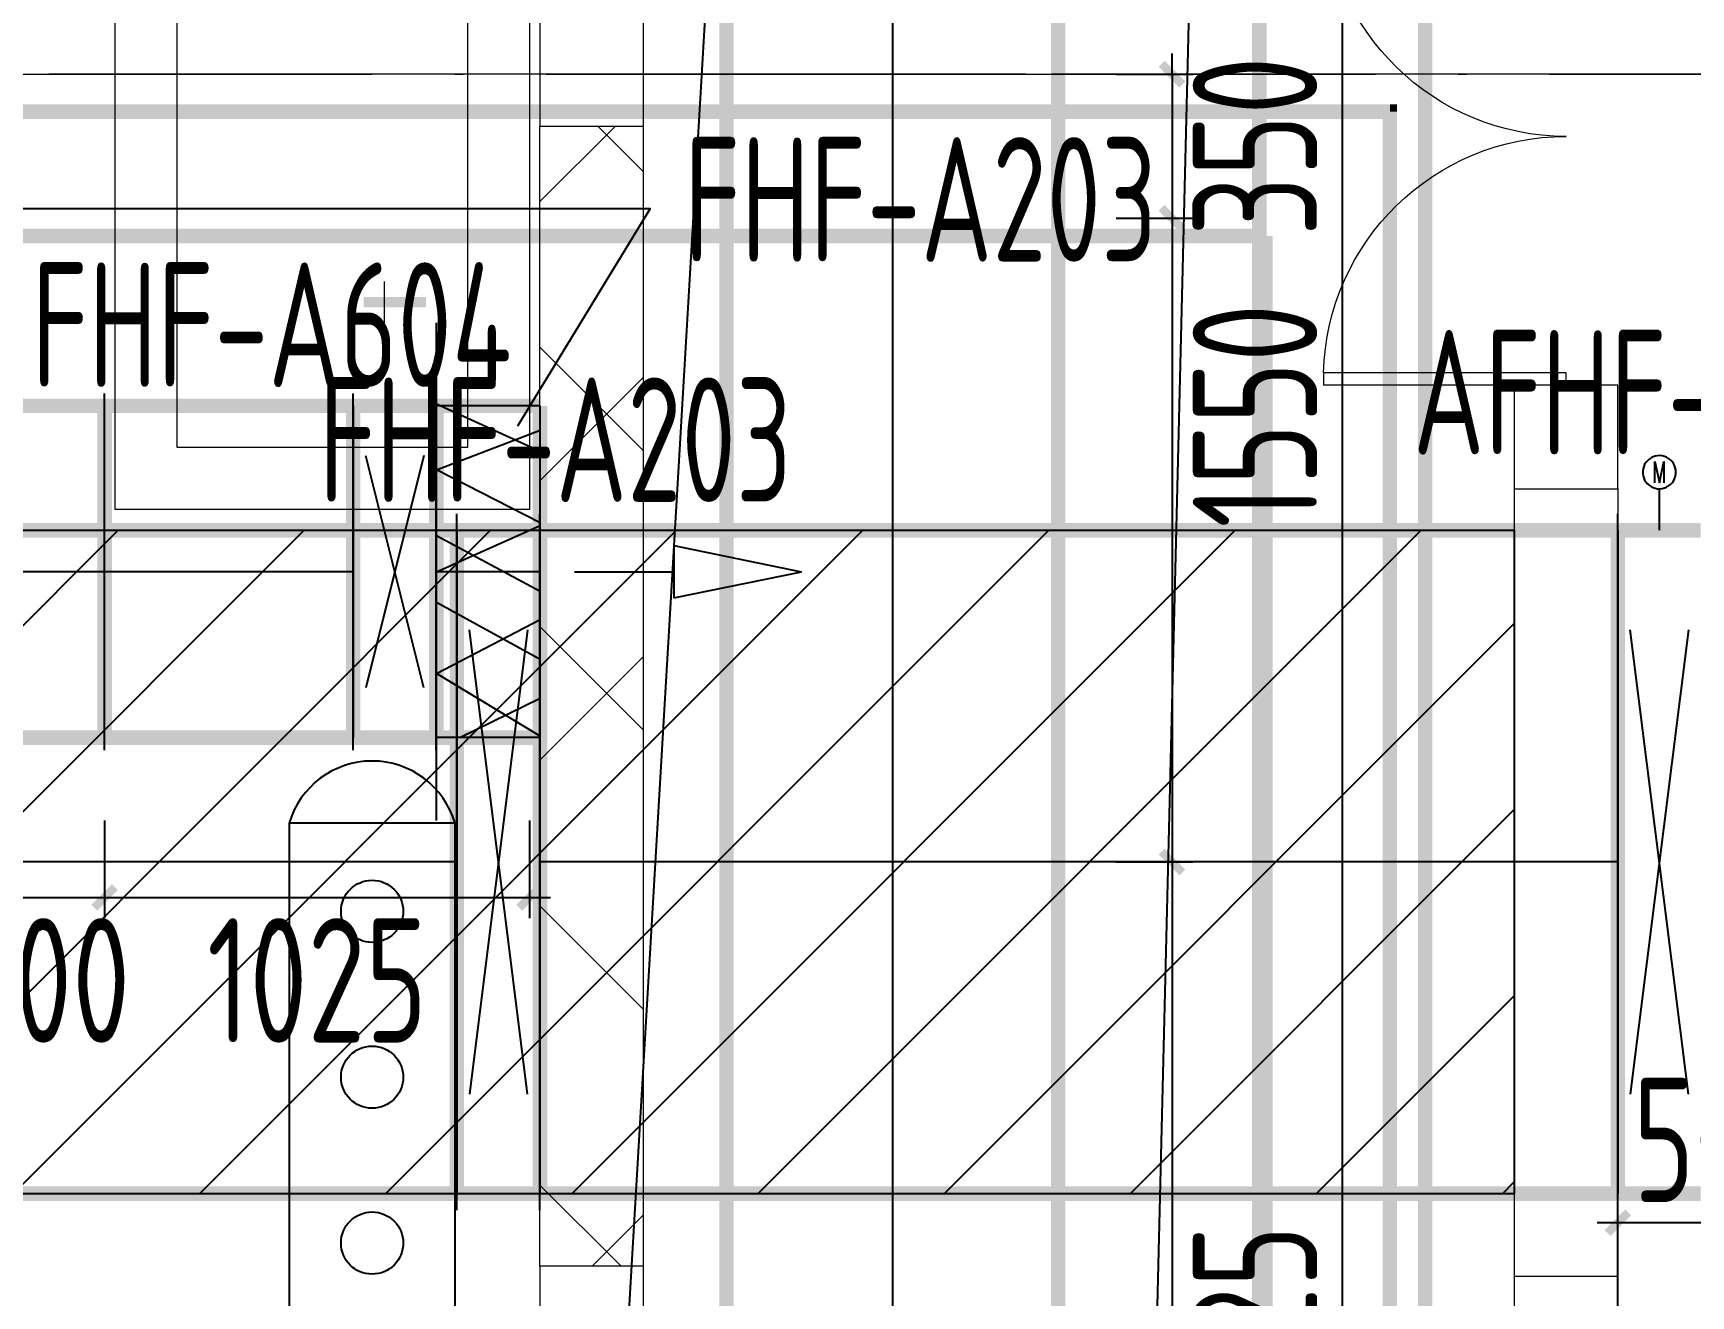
# Model space of a CAD drawing. Extents: x 4 to 13611208, y -605838 to 574722.
# Drawn here: x 13259200 to 13263198, y 201613 to 204658 of the extents above; entities that cross this region are included whole.
import ezdxf

# ---------------------------------------------------------------- set-up
doc = ezdxf.new("R2010")
doc.units = 0
doc.header["$LTSCALE"] = 1000
doc.header["$MEASUREMENT"] = 0
doc.linetypes.add('CENTER2', pattern=[28.575, 19.05, -3.175, 3.175, -3.175])
doc.linetypes.add('DOTE', pattern=[2.42, 2, -0.2, 0.02, -0.2])
doc.layers.add('0标记', color=1, linetype='Continuous', plot=False)
for name, color, linetype in [('DUCT-K-P标注', 7, 'Continuous'), ('DUCT-K-S中心线', 5, 'CENTER2'), ('DUCT-K-S法兰', 2, 'Continuous'), ('DUCT-K-S管', 40, 'Continuous'), ('DUCT-K-S管端线', 4, 'Continuous'), ('DUCT-K-S阀门', 7, 'Continuous'), ('DUCT-X-P标注', 7, 'Continuous'), ('DUCT-X-S中心线', 5, 'CENTER2'), ('DUCT-X-S标注', 7, 'Continuous'), ('DUCT-X-S法兰', 4, 'Continuous'), ('DUCT-X-S管', 3, 'Continuous'), ('DUCT-X-S管端线', 4, 'Continuous'), ('DUCT-X-S阀门', 7, 'Continuous'), ('DUCT-X-S风口', 7, 'Continuous'), ('DUCT-X-YP中心线', 5, 'CENTER2'), ('DUCT-X-YP管', 31, 'Continuous'), ('VRV-标注', 7, 'Continuous'), ('VRV-管线', 70, 'Continuous')]:
    doc.layers.add(name, color=color, linetype=linetype)
doc.layers.add('SXT-设备', color=1, linetype='Continuous', lineweight=25)
doc.layers.add('建筑底图', color=8, linetype='Continuous', lineweight=13)
doc.styles.add('67', font='gbenor.shx', dxfattribs={"width": 0.7, "bigfont": 'hztxt.shx'})
doc.styles.add('du', font='gbenor.shx', dxfattribs={"width": 0.8, "bigfont": 'hztxt.shx'})
doc.dimstyles.new('67', dxfattribs={"dimscale": 100, "dimtxt": 3, "dimasz": 0.5, "dimexe": 0.5, "dimexo": 2, "dimgap": 0.5, "dimtad": 2, "dimdec": 0, "dimrnd": 5, "dimzin": 0, "dimdsep": 46, "dimtxsty": 'du', "dimblk": 'ARCHTICK', "dimcen": 0, "dimdle": 0.5, "dimclrd": 256, "dimclre": 256, "dimclrt": 256, "dimazin": 0, "dimtfac": 1, "dimtdec": 0, "dimtix": 1, "dimtmove": 2, "dimatfit": 3, "dimfxl": 100, "dimtolj": 1, "dimtzin": 0, "dimlwd": -1, "dimlwe": -1, "dimarcsym": 0})

# ---------------------------------------------------------------- blocks, each defined once
blk = doc.blocks.new('杨春湖给排水平面图-水嘴')
blk.add_line((50, 100), (-50, 100))
at = {"const_width": 25}
blk.add_lwpolyline([(0, 0), (0, 150)], dxfattribs=at)
blk = doc.blocks.new('_FZH')
blk.add_lwpolyline([(-0.5, -0.5), (0.5, -0.5), (0.5, 0.5), (-0.5, 0.5)], close=True)
blk = doc.blocks.new('$DorLib2D$00000002')
for p, q in [((-0.5, 0), (-0.5, 0.4875)), ((-0.475, 0.4875), (-0.5, 0.4875)), ((-0.475, 0), (-0.475, 0.4875)), ((0.475, 0), (0.475, 0.4875)), ((0.475, 0.4875), (0.5, 0.4875)), ((0.5, 0), (0.5, 0.4875)), ((-0.5, 0), (-0.475, 0)), ((0.5, 0), (0.475, 0))]:
    blk.add_line(p, q)
at = {"lineweight": 13}
for centre, start, end in [((-0.4875, 0), 0, 88.5307), ((0.4875, 0), 91.4693, 180)]:
    blk.add_arc(centre, 0.4875, start, end, dxfattribs=at)
blk = doc.blocks.new('fextfe')
at = {"layer": 'DUCT-X-P标注', "style": '67', "width": 0.75}
blk.add_attdef('FHF-A201', (1930390.6, -201817.9), '', height=300, dxfattribs=at)
blk = doc.blocks.new('集水器')
for points in [[(90, 200), (0, 200), (0, -200), (515, -200)], [(0, -200), (2450, -200), (2450, 200), (0, 200)]]:
    blk.add_lwpolyline(points)
for centre in [(212.5, 0), (612.5, 0), (1012.5, 0), (1437.5, 0), (1837.5, 0), (2237.5, 0)]:
    blk.add_circle(centre, 75)
for centre, start, end in [((58.3, 0), 106.2602, 253.7398), ((2391.7, 0), 286.2602, 73.7398)]:
    blk.add_arc(centre, 208.3, start, end)
blk = doc.blocks.new('_ArchTick')
at = {"color": 0, "linetype": 'ByBlock', "const_width": 0.4}
blk.add_lwpolyline([(-0.5, -0.5), (0.5, 0.5)], dxfattribs=at)
blk = doc.blocks.new('*D929')
at = {"layer": 'DUCT-K-S阀门', "transparency": 16777216}
for p, q in [((13261947, 204559.5), (13261947, 204609.5)), ((13261812.5, 204559.5), (13261997, 204559.5)), ((13261947, 204559.5), (13261947, 204211.9)), ((13261812.5, 204211.9), (13261997, 204211.9)), ((13261947, 204211.9), (13261947, 204161.9))]:
    blk.add_line(p, q, dxfattribs=at)
at = {"layer": 'DUCT-K-S阀门', "transparency": 16777216, "xscale": 50, "yscale": 50, "zscale": 50}
for p, rotation in [((13261947, 204559.5), 270), ((13261947, 204211.9), 90)]:
    blk.add_blockref('_ArchTick', p, dxfattribs=dict(at, rotation=rotation))
at = {"layer": 'DUCT-K-S阀门', "transparency": 16777216, "insert": (13262147, 204385.7), "char_height": 300, "attachment_point": 5, "rotation": 90, "style": 'du'}
blk.add_mtext('\\A1;350', dxfattribs=at)
blk = doc.blocks.new('*D930')
at = {"layer": 'DUCT-K-S阀门', "transparency": 16777216}
for p, q in [((13261947, 204261.9), (13261947, 202609.5)), ((13261812.5, 204211.9), (13261997, 204211.9)), ((13261812.5, 202659.5), (13261997, 202659.5))]:
    blk.add_line(p, q, dxfattribs=at)
at = {"layer": 'DUCT-K-S阀门', "transparency": 16777216, "xscale": 50, "yscale": 50, "zscale": 50}
for p, rotation in [((13261947, 204211.9), 90), ((13261947, 202659.5), 270)]:
    blk.add_blockref('_ArchTick', p, dxfattribs=dict(at, rotation=rotation))
at = {"layer": 'DUCT-K-S阀门', "transparency": 16777216, "insert": (13262147, 203735.7), "char_height": 300, "attachment_point": 5, "rotation": 90, "style": 'du'}
blk.add_mtext('\\A1;1550', dxfattribs=at)
blk = doc.blocks.new('*D931')
at = {"layer": 'DUCT-K-S阀门', "transparency": 16777216}
for p, q in [((13261947, 202709.5), (13261947, 200284.7)), ((13261812.5, 202659.5), (13261997, 202659.5)), ((13261812.5, 200334.7), (13261997, 200334.7))]:
    blk.add_line(p, q, dxfattribs=at)
at = {"layer": 'DUCT-K-S阀门', "transparency": 16777216, "xscale": 50, "yscale": 50, "zscale": 50}
for p, rotation in [((13261947, 202659.5), 90), ((13261947, 200334.7), 270)]:
    blk.add_blockref('_ArchTick', p, dxfattribs=dict(at, rotation=rotation))
at = {"layer": 'DUCT-K-S阀门', "transparency": 16777216, "insert": (13262147, 201497.1), "char_height": 300, "attachment_point": 5, "rotation": 90, "style": 'du'}
blk.add_mtext('\\A1;2325', dxfattribs=at)
blk = doc.blocks.new('*D1897')
at = {"layer": 'DUCT-X-S标注', "transparency": 16777216}
for p, q in [((13259072.1, 202759.5), (13259072.1, 202524)), ((13259372.4, 202759.5), (13259372.4, 202524)), ((13259072.1, 202574), (13259022.1, 202574)), ((13259072.1, 202574), (13259372.4, 202574)), ((13259372.4, 202574), (13259422.4, 202574))]:
    blk.add_line(p, q, dxfattribs=at)
at = {"layer": 'DUCT-X-S标注', "transparency": 16777216, "xscale": 50, "yscale": 50, "zscale": 50}
blk.add_blockref('_ArchTick', (13259072.1, 202574), dxfattribs=at)
at = {"layer": 'DUCT-X-S标注', "transparency": 16777216, "xscale": 50, "yscale": 50, "zscale": 50, "rotation": 180}
blk.add_blockref('_ArchTick', (13259372.4, 202574), dxfattribs=at)
at = {"layer": 'DUCT-X-S标注', "transparency": 16777216, "insert": (13259222.2, 202374), "char_height": 300, "attachment_point": 5, "style": 'du'}
blk.add_mtext('\\A1;300', dxfattribs=at)
blk = doc.blocks.new('*D1898')
at = {"layer": 'DUCT-X-S标注', "transparency": 16777216}
for p, q in [((13259372.4, 202759.5), (13259372.4, 202524)), ((13260397.4, 202759.5), (13260397.4, 202524)), ((13259322.4, 202574), (13260447.4, 202574))]:
    blk.add_line(p, q, dxfattribs=at)
at = {"layer": 'DUCT-X-S标注', "transparency": 16777216, "xscale": 50, "yscale": 50, "zscale": 50, "rotation": 180}
blk.add_blockref('_ArchTick', (13259372.4, 202574), dxfattribs=at)
at = {"layer": 'DUCT-X-S标注', "transparency": 16777216, "xscale": 50, "yscale": 50, "zscale": 50}
blk.add_blockref('_ArchTick', (13260397.4, 202574), dxfattribs=at)
at = {"layer": 'DUCT-X-S标注', "transparency": 16777216, "insert": (13259884.9, 202374), "char_height": 300, "attachment_point": 5, "style": 'du'}
blk.add_mtext('\\A1;1025', dxfattribs=at)
blk = doc.blocks.new('*D1928')
at = {"layer": 'VRV-标注', "transparency": 16777216}
for p, q in [((13263022.4, 201009.5), (13263022.4, 201839.6)), ((13263524.5, 201009.5), (13263524.5, 201839.6)), ((13263574.5, 201789.6), (13262972.4, 201789.6))]:
    blk.add_line(p, q, dxfattribs=at)
at = {"layer": 'VRV-标注', "transparency": 16777216, "xscale": 50, "yscale": 50, "zscale": 50, "rotation": 180}
blk.add_blockref('_ArchTick', (13263022.4, 201789.6), dxfattribs=at)
at = {"layer": 'VRV-标注', "transparency": 16777216, "xscale": 50, "yscale": 50, "zscale": 50}
blk.add_blockref('_ArchTick', (13263524.5, 201789.6), dxfattribs=at)
at = {"layer": 'VRV-标注', "transparency": 16777216, "insert": (13263273.4, 201989.6), "char_height": 300, "attachment_point": 5, "style": 'du'}
blk.add_mtext('\\A1;500', dxfattribs=at)
blk = doc.blocks.new('$风口$00000155')
for p, q in [((150, 300), (150, -300)), ((0, 200), (150, 200)), ((116.2, 200), (0, 152.5)), ((0, 200), (0, -200)), ((0, 198.1), (150, 122.6)), ((150, 122.6), (0, 57.5)), ((0, 105.7), (150, 37)), ((-193.6, 31.5), (-378.4, 0)), ((-193.6, -31.5), (-193.6, 31.5)), ((0, 23.8), (150, -43.5)), ((-50, 0), (-193.6, 0)), ((150, 0), (0, -55.7)), ((-193.6, -31.5), (-378.4, 0)), ((0, -58.8), (150, -122.7)), ((150, -122.7), (0, -170.9)), ((0, -145.2), (150, -202.1)), ((0, -200), (150, -200))]:
    blk.add_line(p, q)

msp = doc.modelspace()

# ---------------------------------------------------------------- hatches: boundary and pattern name
at = {"layer": 'DUCT-K-S管'}
h = msp.add_hatch(dxfattribs=at)
h.set_pattern_fill('ANSI31', color=8, scale=200)
h.set_pattern_definition([(45, (0, 0), (-224.506403, 224.506403), [])])
h.paths.add_polyline_path([(13258222, 203459.5), (13262772.4, 203459.5), (13262772.4, 201859.5), (13258222, 201859.5)])
at = {"layer": 'VRV-管线', "linetype": 'Continuous'}
for points in [[(13262472.4, 204469.2), (13262489.9, 204469.2), (13262489.9, 204486.7)], [(13262472.4, 204469.2), (13262472.4, 204486.7), (13262489.9, 204486.7)]]:
    msp.add_hatch(color=256, dxfattribs=at).paths.add_polyline_path(points)
at = {"layer": '建筑底图'}
h = msp.add_hatch(dxfattribs=at)
h.set_pattern_fill('ANSI37', color=8, scale=300, style=0)
h.set_pattern_definition([(45, (0, 0), (-336.759605, 336.759605), []), (135, (0, 0), (-336.759605, -336.759605), [])])
h.paths.add_polyline_path([(13260672.4, 204434.5), (13260422.4, 204434.5), (13260422.4, 201684.5), (13260672.4, 201684.5)])

# ---------------------------------------------------------------- linework, layer by layer
at = {"layer": '0标记'}
for points in [[(13260275.3, 195415.6), (13262812.1, 238538.4)], [(13263991.4, 186314.9), (13262812.1, 238538.4), (13261754.1, 195134.6)]]:
    msp.add_lwpolyline(points, dxfattribs=at)
at = {"layer": 'DUCT-K-S中心线'}
for p, q in [((13260222, 202659.5), (13257424, 202659.5)), ((13263022.2, 202659.5), (13260422.4, 202659.5))]:
    msp.add_line(p, q, dxfattribs=at)
at = {"layer": 'DUCT-K-S法兰'}
for p, q in [((13260222.1, 201819.5), (13260222.1, 203499.5)), ((13260422.3, 201819.5), (13260422.3, 203499.5)), ((13263022.3, 201819.5), (13263022.3, 203499.5))]:
    msp.add_line(p, q, dxfattribs=at)
at = {"layer": 'DUCT-K-S法兰', "color": 18, "true_color": 0x000000}
for p in [(13260222, 202659.5, 4400), (13260222.2, 202659.5, 4400), (13260422.2, 202659.5, 4400), (13260422.4, 202659.5, 4400), (13263022.2, 202659.5, 4400), (13263022.4, 202659.5, 4400)]:
    msp.add_point(p, dxfattribs=at)
at = {"layer": 'DUCT-K-S管', "const_width": 35}
for points in [[(13260222, 203459.5), (13257424, 203459.5)], [(13260222, 201859.5), (13260222, 203459.5)], [(13260222.2, 203459.5), (13260422.2, 203459.5)], [(13263022.2, 203459.5), (13260422.4, 203459.5)], [(13260422.4, 203459.5), (13260422.4, 201859.5)], [(13263022.2, 201859.5), (13263022.2, 203459.5)], [(13263022.4, 203459.5), (13263222.4, 203459.5)], [(13257424, 201859.5), (13260222, 201859.5)], [(13260422.2, 201859.5), (13260222.2, 201859.5)], [(13260422.4, 201859.5), (13263022.2, 201859.5)], [(13263222.4, 201859.5), (13263022.4, 201859.5)]]:
    msp.add_lwpolyline(points, dxfattribs=at)
at = {"layer": 'DUCT-K-S管', "color": 8, "elevation": 4400}
msp.add_lwpolyline([(13258222, 203459.5), (13262772.4, 203459.5), (13262772.4, 201859.5), (13258222, 201859.5)], close=True, dxfattribs=at)
at = {"layer": 'DUCT-K-S管端线'}
for p, q in [((13260222.2, 203459.5), (13260222.2, 201859.5)), ((13260422.2, 203459.5), (13260422.2, 201859.5)), ((13263022.4, 203459.5), (13263022.4, 201859.5))]:
    msp.add_line(p, q, dxfattribs=at)
at = {"layer": 'DUCT-K-S阀门'}
for p, q in [((13263083.2, 203607.8), (13263082.5, 203602.3)), ((13263082.5, 203602.3), (13263082.5, 203596.7)), ((13263084.8, 203613.2), (13263083.2, 203607.8)), ((13263087, 203618.3), (13263084.8, 203613.2)), ((13263090, 203623), (13263087, 203618.3)), ((13263093.6, 203627.3), (13263090, 203623)), ((13263097.7, 203631), (13263093.6, 203627.3)), ((13263102.4, 203634.2), (13263097.7, 203631)), ((13263107.4, 203636.6), (13263102.4, 203634.2)), ((13263112.7, 203638.3), (13263107.4, 203636.6)), ((13263111.4, 203625.1), (13263122.4, 203574)), ((13263111.4, 203574), (13263111.4, 203625.1)), ((13263118.2, 203639.3), (13263112.7, 203638.3)), ((13263123.8, 203639.5), (13263118.2, 203639.3)), ((13263122.4, 203574), (13263133.3, 203625)), ((13263129.3, 203638.9), (13263123.8, 203639.5)), ((13263134.7, 203637.6), (13263129.3, 203638.9)), ((13263133.3, 203625), (13263133.3, 203574)), ((13263139.9, 203635.5), (13263134.7, 203637.6)), ((13263144.7, 203632.7), (13263139.9, 203635.5)), ((13263149.1, 203629.2), (13263144.7, 203632.7)), ((13263153, 203625.2), (13263149.1, 203629.2)), ((13263156.3, 203620.7), (13263153, 203625.2)), ((13263158.9, 203615.8), (13263156.3, 203620.7)), ((13263160.8, 203610.5), (13263158.9, 203615.8)), ((13263162, 203605.1), (13263160.8, 203610.5)), ((13263162.4, 203599.5), (13263162, 203605.1)), ((13263082.5, 203596.7), (13263083.2, 203591.2)), ((13263083.2, 203591.2), (13263084.8, 203585.8)), ((13263084.8, 203585.8), (13263087, 203580.7)), ((13263087, 203580.7), (13263090, 203576)), ((13263090, 203576), (13263093.6, 203571.7)), ((13263093.6, 203571.7), (13263097.7, 203568)), ((13263097.7, 203568), (13263102.4, 203564.9)), ((13263102.4, 203564.9), (13263107.4, 203562.4)), ((13263107.4, 203562.4), (13263112.7, 203560.7)), ((13263134.7, 203561.5), (13263139.9, 203563.6)), ((13263139.9, 203563.6), (13263144.7, 203566.4)), ((13263144.7, 203566.4), (13263149.1, 203569.8)), ((13263149.1, 203569.8), (13263153, 203573.8)), ((13263153, 203573.8), (13263156.3, 203578.3)), ((13263156.3, 203578.3), (13263158.9, 203583.2)), ((13263158.9, 203583.2), (13263160.8, 203588.5)), ((13263160.8, 203588.5), (13263162, 203593.9)), ((13263162, 203593.9), (13263162.4, 203599.5)), ((13263112.7, 203560.7), (13263118.2, 203559.7)), ((13263118.2, 203559.7), (13263123.8, 203559.5)), ((13263122.4, 203459.5), (13263122.4, 203559.5)), ((13263123.8, 203559.5), (13263129.3, 203560.1)), ((13263129.3, 203560.1), (13263134.7, 203561.5)), ((13260392.2, 202099.7), (13260252.1, 203219.4)), ((13260392.2, 203219.5), (13260252.2, 202099.5)), ((13263192.4, 202099.7), (13263052.3, 203219.4)), ((13263192.4, 203219.5), (13263052.4, 202099.5))]:
    msp.add_line(p, q, dxfattribs=at)
at = {"layer": 'DUCT-X-S中心线'}
for p, q in [((13261272.4, 206629.3), (13261272.4, 199597.2)), ((13259372.2, 203359.5), (13259072.2, 203359.5)), ((13259972, 203359.5), (13259372.4, 203359.5)), ((13260422.4, 203359.5), (13260172.4, 203359.5))]:
    msp.add_line(p, q, dxfattribs=at)
at = {"layer": 'DUCT-X-S标注'}
msp.add_lwpolyline([(13260369.4, 203711.2), (13260688.1, 204234.4), (13258608.4, 204234.4)], dxfattribs=at)
at = {"layer": 'DUCT-X-S法兰'}
for p, q in [((13259372.3, 202929.5), (13259372.3, 203789.5)), ((13259972.1, 202929.5), (13259972.1, 203789.5)), ((13260172.3, 202929.5), (13260172.3, 203789.5))]:
    msp.add_line(p, q, dxfattribs=at)
at = {"layer": 'DUCT-X-S法兰', "color": 18, "true_color": 0x000000}
for p in [(13259372.2, 203359.5, 2800), (13259372.4, 203359.5, 2800), (13259972, 203359.5, 2800), (13259972.2, 203359.5, 2800), (13260172.2, 203359.5, 2800), (13260172.4, 203359.5, 2800)]:
    msp.add_point(p, dxfattribs=at)
at = {"layer": 'DUCT-X-S管', "const_width": 35}
for points in [[(13260872.4, 206629.3), (13260872.4, 199597.2)], [(13261672.4, 199597.2), (13261672.4, 206629.3)], [(13259372.2, 203759.5), (13259072.2, 203759.5)], [(13259972, 203759.5), (13259372.4, 203759.5)], [(13259372.4, 203759.5), (13259372.4, 202959.5)], [(13259972, 202959.5), (13259972, 203759.5)], [(13259972.2, 203759.5), (13260172.2, 203759.5)], [(13260422.4, 203759.5), (13260172.4, 203759.5)], [(13260172.4, 203759.5), (13260172.4, 202959.5)], [(13260422.4, 202959.5), (13260422.4, 203759.5)], [(13259372.2, 202959.5), (13259072.2, 202959.5)], [(13259372.4, 202959.5), (13259972, 202959.5)], [(13260172.2, 202959.5), (13259972.2, 202959.5)], [(13260172.4, 202959.5), (13260422.4, 202959.5)]]:
    msp.add_lwpolyline(points, dxfattribs=at)
at = {"layer": 'DUCT-X-S管', "color": 18, "true_color": 0x000000}
msp.add_point((13259372.2, 203359.5, 2800), dxfattribs=at)
at = {"layer": 'DUCT-X-S管端线'}
for p, q in [((13259372.2, 202959.5), (13259372.2, 203759.5)), ((13259972.2, 203759.5), (13259972.2, 202959.5)), ((13260172.2, 203759.5), (13260172.2, 202959.5))]:
    msp.add_line(p, q, dxfattribs=at)
at = {"layer": 'DUCT-X-S阀门'}
for p, q in [((13260142.2, 203079.6), (13260002.1, 203639.4)), ((13260142.2, 203639.5), (13260002.2, 203079.5))]:
    msp.add_line(p, q, dxfattribs=at)
at = {"layer": 'DUCT-X-YP中心线'}
msp.add_line((13262357.4, 206629.3), (13262357.4, 197109.5), dxfattribs=at)
at = {"layer": 'DUCT-X-YP管', "const_width": 35}
for points in [[(13262157.4, 206629.3), (13262157.4, 197109.5)], [(13262557.4, 197109.5), (13262557.4, 206629.3)]]:
    msp.add_lwpolyline(points, dxfattribs=at)
at = {"layer": 'VRV-管线', "linetype": 'Continuous', "const_width": 35}
for points in [[(13242247.4, 204469.2), (13262472.4, 204469.2)], [(13262472.4, 201518), (13262472.4, 204469.2)], [(13241847.4, 204169.2), (13262172.4, 204169.2)], [(13262172.4, 201518), (13262172.4, 204169.2)]]:
    msp.add_lwpolyline(points, dxfattribs=at)
at = {"layer": '建筑底图', "color": 8, "linetype": 'DOTE'}
for p, q in [((13474197.4, 204559.5), (13119297.4, 204559.5)), ((13273694.5, 204559.5), (13235028, 204559.5)), ((13255597.4, 204559.5), (13264447.4, 204559.5))]:
    msp.add_line(p, q, dxfattribs=at)
at = {"layer": '建筑底图', "color": 8}
for p, q in [((13260422.4, 201684.5), (13260422.4, 204434.5)), ((13260672.4, 201684.5), (13260672.4, 204434.5)), ((13262772.4, 203559.5), (13262772.4, 201659.5)), ((13263022.4, 203559.5), (13263022.4, 201659.5))]:
    msp.add_line(p, q, dxfattribs=at)
for points in [[(13259397.4, 203509.5), (13259397.4, 205209.5), (13260397.4, 205209.5), (13260397.4, 203509.5)], [(13259397.4, 203509.5), (13259397.4, 205209.5), (13260397.4, 205209.5), (13260397.4, 203509.5)], [(13259547.4, 203659.5), (13259547.4, 205059.5), (13260247.4, 205059.5), (13260247.4, 203659.5)], [(13259547.4, 203659.5), (13259547.4, 205059.5), (13260247.4, 205059.5), (13260247.4, 203659.5)]]:
    msp.add_lwpolyline(points, close=True, dxfattribs=at)

# ---------------------------------------------------------------- block references
at = {"layer": 'DUCT-K-P标注'}
msp.add_blockref('fextfe', (11330379.1, 405925.4, 35), dxfattribs=at).add_auto_attribs({'FHF-A201': 'FHF-A203'})
msp.add_blockref('fextfe', (11330379.1, 405925.4, 35), dxfattribs=at).add_auto_attribs({'FHF-A201': 'FHF-A203'})
at = {"layer": 'DUCT-X-S风口', "xscale": 1.666666666666667, "yscale": 2, "rotation": 180}
msp.add_blockref('$风口$00000155', (13260422.6, 203359.5, 3500), dxfattribs=at)
at = {"layer": 'SXT-设备', "rotation": 89.99996915742703}
msp.add_blockref('集水器', (13260017.5, 200303), dxfattribs=at)
at = {"layer": '建筑底图', "color": 8, "rotation": 270}
for name, p, xscale, yscale, zscale in [('$DorLib2D$00000002', (13262897.4, 204409.5), 1200, -1200, 1200), ('_FZH', (13262897.4, 203684.5), 250, 250, 250), ('_FZH', (13262897.4, 201534.5), 250, 250, 250)]:
    msp.add_blockref(name, p, dxfattribs=dict(at, xscale=xscale, yscale=yscale, zscale=zscale))
at = {"layer": '建筑底图', "color": 8, "xscale": 250, "yscale": 250, "zscale": 250}
for p in [(13260547.4, 204559.5), (13260547.4, 201559.5)]:
    msp.add_blockref('_FZH', p, dxfattribs=at)
at = {"layer": '建筑底图', "color": 8, "extrusion": (0, 0, -1), "zscale": -1, "rotation": 270}
msp.add_blockref('杨春湖给排水平面图-水嘴', (-13260147.4, 204009.5), dxfattribs=at)
msp.add_blockref('杨春湖给排水平面图-水嘴', (-13260147.4, 204009.5), dxfattribs=at)

# ---------------------------------------------------------------- texts
at = {"layer": 'DUCT-K-P标注', "style": '67', "width": 0.75}
for s, p in [('AFHF-A201', (13262528.3, 203642.6, 12700)), ('FHF-A203', (13259888.9, 203528, 4400))]:
    msp.add_text(s, height=300, dxfattribs=at).set_placement(p)
at = {"layer": 'DUCT-X-S标注', "style": '67', "width": 0.75}
msp.add_text('FHF-A604', height=300, dxfattribs=at).set_placement((13259196, 203805.5, 4450))

# ---------------------------------------------------------------- dimensions: what is measured, and where the dimension line sits
at = {"layer": 'DUCT-K-S阀门'}
for base, p1, p2, picture, middle in [((13261947, 204211.9), (13261612.5, 204559.5), (13261612.5, 204211.9), '*D929', (13262147, 204385.7)), ((13261947, 200334.7), (13261612.5, 202659.5), (13261612.5, 200334.7), '*D931', (13262147, 201497.1))]:
    dim = msp.add_linear_dim(base=base, p1=p1, p2=p2, angle=90, dimstyle='67', dxfattribs=at)
    dim.commit()
    dim.dimension.update_dxf_attribs({"geometry": picture, "text_midpoint": middle})
dim = msp.add_linear_dim(base=(13261947, 202659.5), p1=(13261612.5, 204211.9), p2=(13261612.5, 202659.5), angle=90, dimstyle='67', dxfattribs=at)
dim.commit()
dim.dimension.update_dxf_attribs({"geometry": '*D930', "text_midpoint": (13262147, 203735.7), "dimtype": 128})
at = {"layer": 'DUCT-X-S标注'}
for base, p1, p2, picture, middle in [((13259372.4, 202574), (13259072.1, 202959.5, 3250), (13259372.4, 202959.5, 2800), '*D1897', (13259222.2, 202374)), ((13260397.4, 202574), (13259372.4, 202959.5, 2800), (13260397.4, 202959.5), '*D1898', (13259884.9, 202374))]:
    dim = msp.add_linear_dim(base=base, p1=p1, p2=p2, dimstyle='67', dxfattribs=at)
    dim.commit()
    dim.dimension.update_dxf_attribs({"geometry": picture, "text_midpoint": middle})
at = {"layer": 'VRV-标注'}
dim = msp.add_linear_dim(base=(13263022.4, 201789.6), p1=(13263524.5, 200809.5), p2=(13263022.4, 200809.5), dimstyle='67', dxfattribs=at)
dim.commit()
dim.dimension.update_dxf_attribs({"geometry": '*D1928', "text_midpoint": (13263273.4, 201989.6)})

doc.saveas('drawing.dxf')
